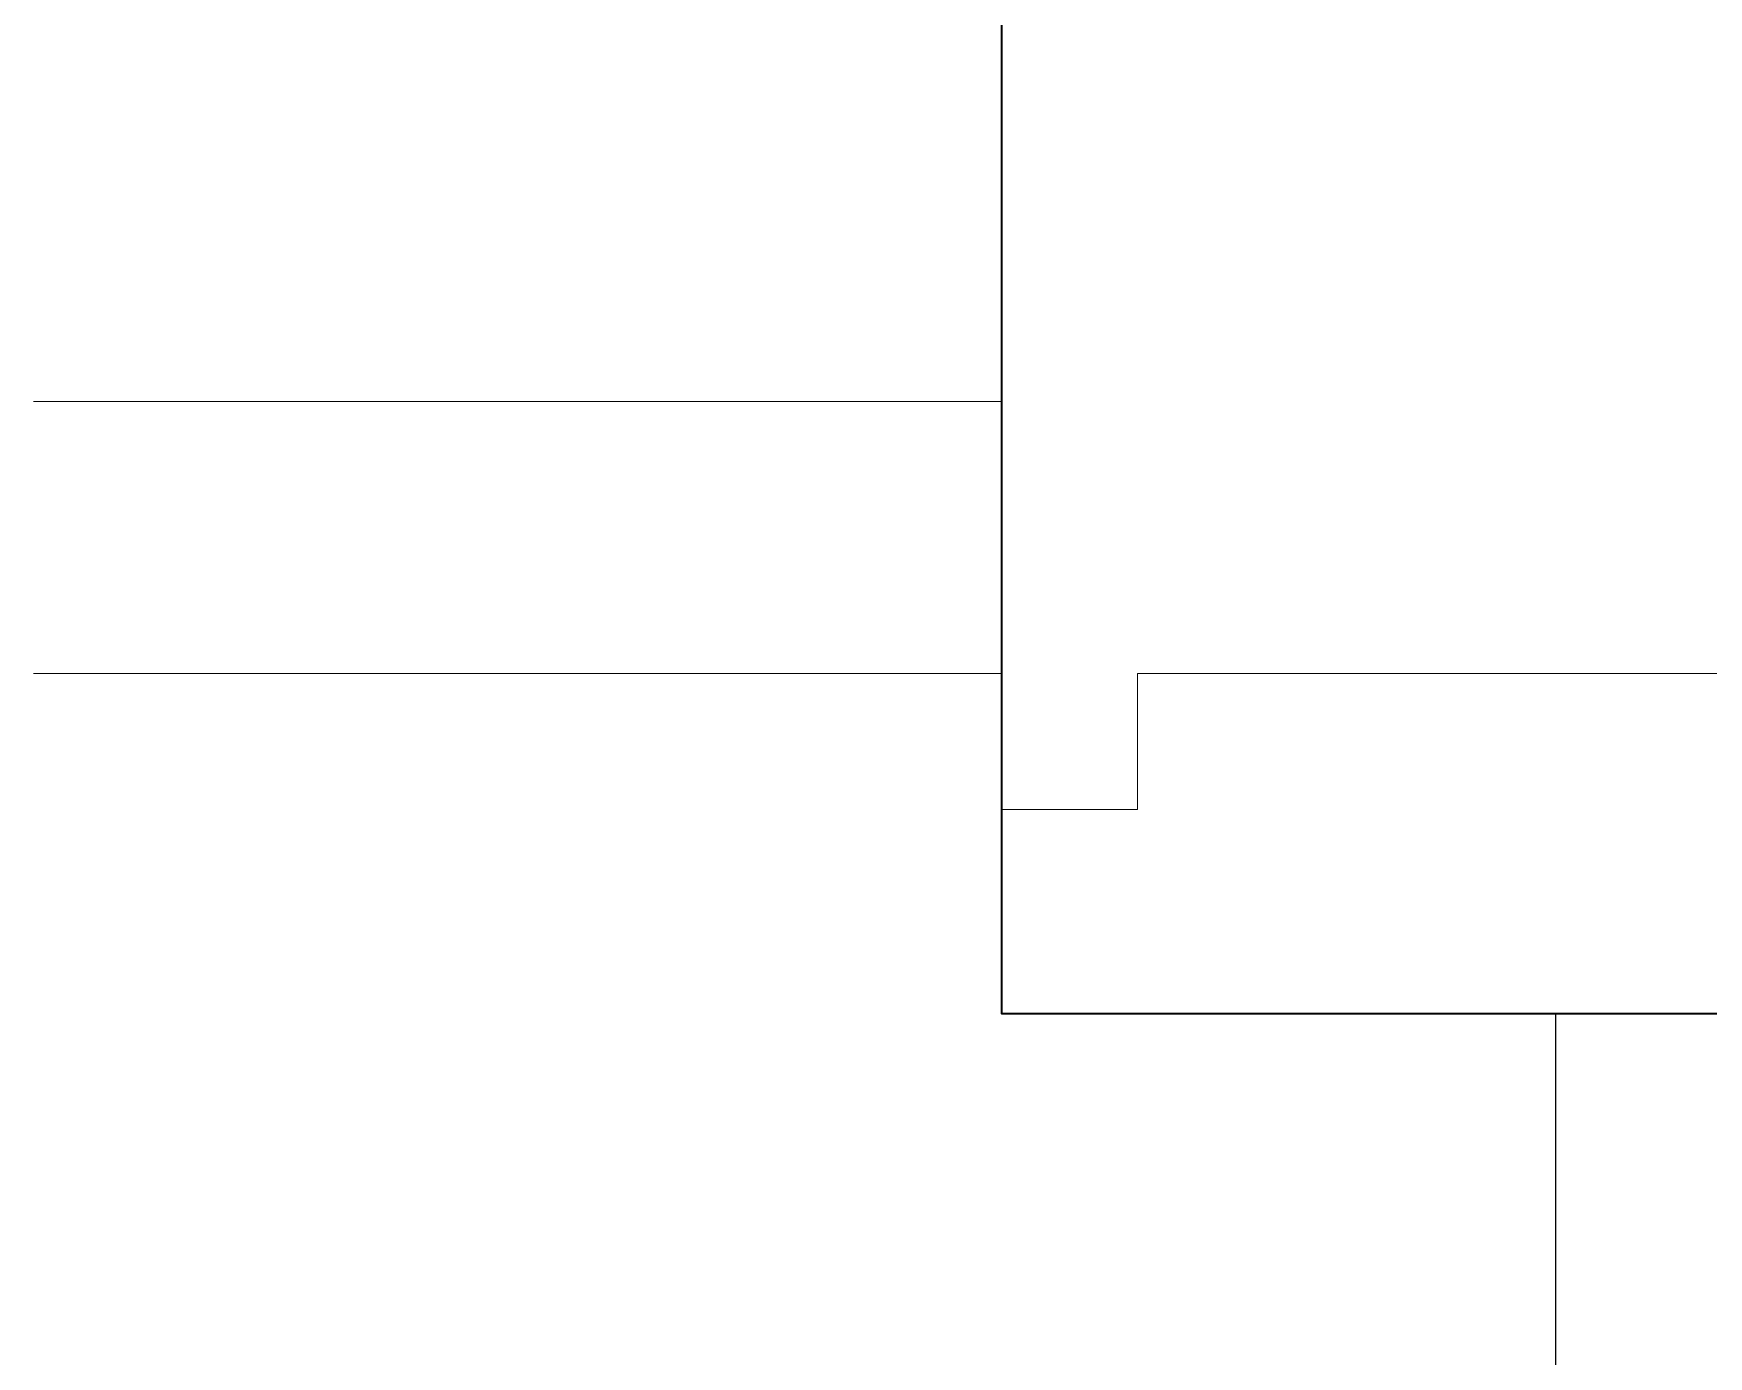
# Model space of a CAD drawing. Header units: metres. Extents: x 0 to 4415, y 1197 to 2590.
# Drawn here: x 1808.461 to 1810.925, y 1203.934 to 1205.88 of the extents above; entities that cross this region are included whole.
import ezdxf

# ---------------------------------------------------------------- set-up
doc = ezdxf.new("R2010")
doc.units = ezdxf.units.M
doc.linetypes.add('CACHE2', pattern=[4.7625, 3.175, -1.5875])
for name, color, linetype, lineweight in [('caché', 20, 'CACHE2', 13), ('Façade 02', 41, 'Continuous', 35), ('façade 03', 33, 'Continuous', 25)]:
    doc.layers.add(name, color=color, linetype=linetype, lineweight=lineweight)

msp = doc.modelspace()

# ---------------------------------------------------------------- linework, layer by layer
at = {"layer": 'caché', "linetype": 'CACHE2'}
for p, q in [((1809.8848, 1205.3382), (1808.4607, 1205.3382)), ((1809.8848, 1204.9382), (1808.4607, 1204.9382))]:
    msp.add_line(p, q, dxfattribs=at)
msp.add_lwpolyline([(1809.8848, 1204.7382), (1810.0848, 1204.7382), (1810.0848, 1204.9382), (1811.5328, 1204.9382)], dxfattribs=at)
at = {"layer": 'Façade 02'}
msp.add_lwpolyline([(1820.9728, 1212.5382), (1809.8848, 1212.5382), (1809.8848, 1212.5382), (1809.8848, 1204.4382), (1812.1495, 1204.4382)], dxfattribs=at)
at = {"layer": 'façade 03'}
msp.add_line((1810.6995, 1204.4382), (1810.6995, 1202.0382), dxfattribs=at)

doc.saveas('drawing.dxf')
